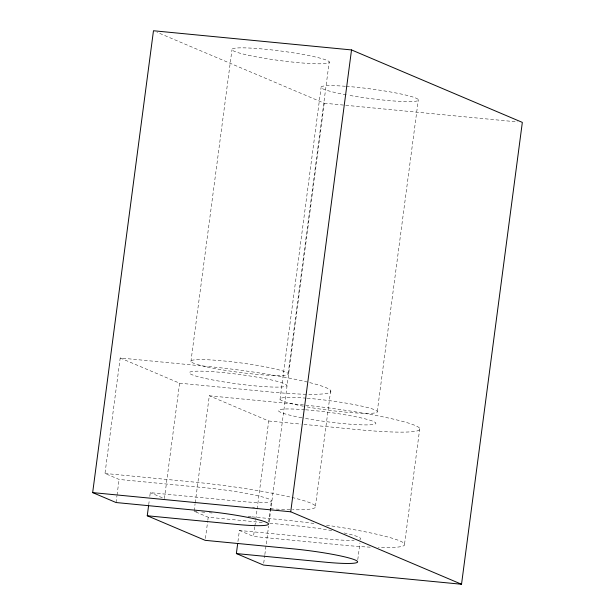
<?xml version="1.0" encoding="UTF-8"?>
<svg xmlns="http://www.w3.org/2000/svg" width="615" height="615" viewBox="0 0 615 615"><rect width="100%" height="100%" fill="white"/><g stroke="black" fill="none" stroke-linecap="round" stroke-linejoin="round"><path stroke-width="0.46" stroke-dasharray="3.08 2.31" d="M149.806 496.366L150.291 492.669L238.42 501.21A49.146 4.797 7.5 0 0 268.993 499.065A49.146 4.797 7.5 0 0 207.232 487.972L119.102 479.439L104.988 473.45L120.194 357.992L208.324 366.525A93.618 9.133 7.5 0 1 315.287 384.091A93.618 9.133 7.5 0 1 307.723 394.3M116.058 502.532L116.912 496.067M117.035 495.144L119.102 479.439M148.707 504.677L149.314 500.064M120.194 357.992L179.603 383.191L164.397 498.657L150.291 492.669M190.919 361.551L231.963 49.792M262.228 522.473L208.216 517.246L194.102 511.257L195.101 503.685M195.224 502.739L209.308 395.791L297.437 404.332A93.618 9.133 7.5 0 1 415.087 425.449A93.618 9.133 7.5 0 1 356.846 429.531L301.88 424.212M205.418 538.486L207.732 520.936M207.847 520.013L208.216 517.246M237.944 541.561L239.404 530.476L327.534 539.009A49.146 4.797 7.5 0 0 354.117 540.316M370.23 547.166A93.618 9.133 7.5 0 1 341.648 544.998L253.518 536.465L254.764 527.001M254.887 526.048L255.632 520.375M255.755 519.429L257.001 509.966M257.132 509.012L268.717 420.998L209.308 395.791M280.033 399.35L321.076 87.599M268.663 521.866L271.461 500.625M288.181 373.613L329.225 61.854M263.72 563.163L264.727 555.545M264.85 554.592L268.609 526.025M269.109 522.212L324.274 103.212L156.994 32.241M315.457 506.076L330.662 390.617M357.776 559.673L359.967 543.045M377.295 411.42L418.338 99.661M404.57 543.883L419.776 428.417M324.274 103.212L517.569 121.931M179.603 383.191L267.733 391.724A93.618 9.133 7.5 0 0 306.923 394.284M268.717 420.998L300.935 424.119M104.988 473.45L193.125 481.991A93.618 9.133 7.5 0 1 300.082 499.557A93.618 9.133 7.5 0 1 292.525 509.766M194.102 511.257L196.946 511.534M201.689 511.995L205.479 512.357M209.269 512.726L212.114 513.002M248.122 516.492L250.966 516.769M251.912 516.854L282.239 519.798A93.618 9.133 7.5 0 1 315.334 523.634M269.808 523.211L296.345 525.779A49.146 4.797 7.5 0 1 331.793 530.568M239.404 530.476L253.518 536.465M290.08 509.712A93.618 9.133 7.5 0 1 276.266 509.089M273.406 508.913A93.618 9.133 7.5 0 1 269.824 508.666M254.51 507.383A93.618 9.133 7.5 0 1 252.534 507.191M326.534 525.202A93.618 9.133 7.5 0 1 400.058 540.992A93.618 9.133 7.5 0 1 378.348 547.488M344.123 532.959A49.146 4.797 7.5 0 1 359.721 539.578M305.655 409.79A49.146 4.797 7.5 0 1 375.842 423.443A49.146 4.797 7.5 0 1 302.726 417.931M301.811 417.762A49.146 4.797 7.5 0 1 278.441 410.42A49.146 4.797 7.5 0 1 304.702 409.713M346.322 86.338A49.146 4.797 7.5 0 1 418.431 99.884A49.146 4.797 7.5 0 1 348.082 95.148M346.214 94.802A49.146 4.797 7.5 0 1 320.976 87.322A49.146 4.797 7.5 0 1 345.392 86.269M307.177 398.243A49.146 4.797 7.5 0 1 377.364 411.896A49.146 4.797 7.5 0 1 304.248 406.384M303.326 406.215A49.146 4.797 7.5 0 1 279.956 398.874A49.146 4.797 7.5 0 1 306.216 398.166M205.84 378.563A49.146 4.797 7.5 0 0 285.806 386.305A49.146 4.797 7.5 0 0 222.43 372.513A49.146 4.797 7.5 0 0 205.84 378.563M248.406 55.258A49.146 4.797 7.5 0 0 328.372 63.007A49.146 4.797 7.5 0 0 264.996 49.208A49.146 4.797 7.5 0 0 248.406 55.258M207.363 367.017A49.146 4.797 7.5 0 0 287.328 374.758A49.146 4.797 7.5 0 0 223.952 360.967A49.146 4.797 7.5 0 0 207.363 367.017"/><path stroke-width="0.92" d="M148.592 505.607L147.254 515.762L235.384 524.303A49.146 4.797 7.5 0 0 265.957 522.158A49.146 4.797 7.5 0 0 204.188 511.065L116.058 502.532L92.665 492.607L153.473 30.75L351.526 49.93L522.335 122.393L461.527 584.25L263.474 565.07L236.368 553.569L237.705 543.406M461.527 584.25L290.726 511.788L351.526 49.93M92.665 492.607L290.726 511.788M236.368 553.569L324.497 562.102A49.146 4.797 7.5 0 0 355.07 559.957A49.146 4.797 7.5 0 0 293.309 548.872L205.172 540.339L147.254 515.762"/></g></svg>
